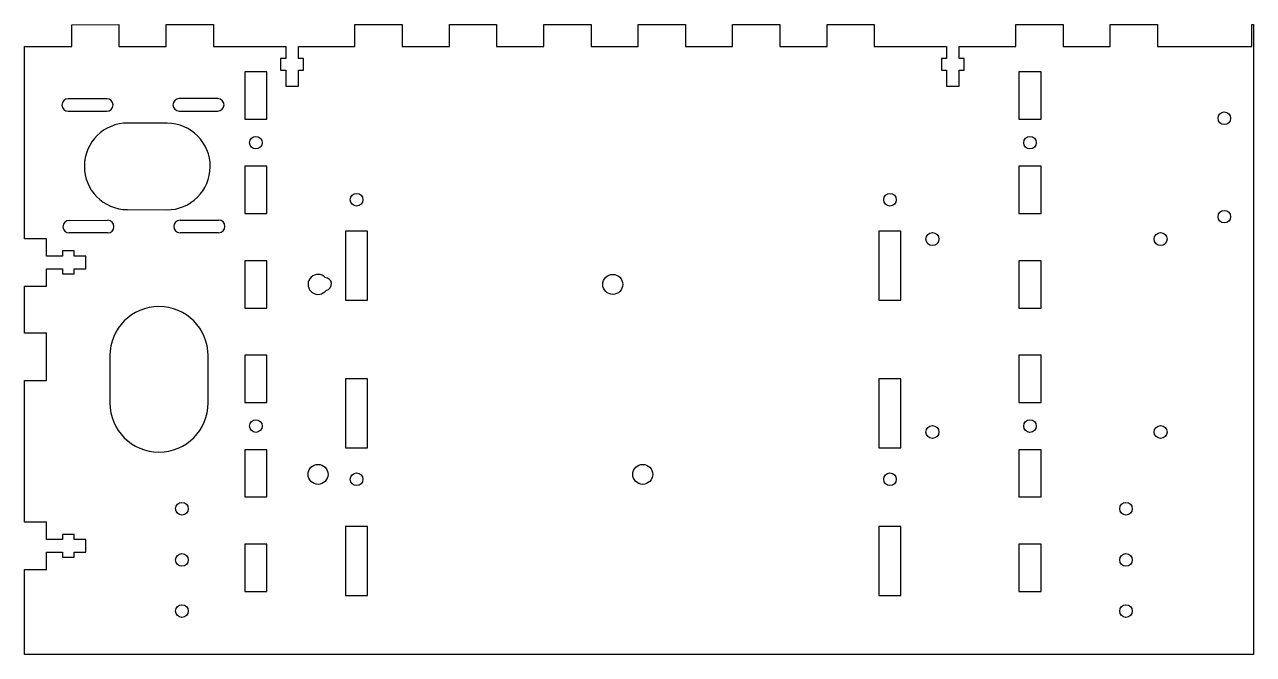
# Model space of a CAD drawing. Header units: inches. Extents: x -48 to 264, y 60 to 220.
import ezdxf

# ---------------------------------------------------------------- set-up
doc = ezdxf.new("R2010")
doc.units = ezdxf.units.IN
doc.header["$MEASUREMENT"] = 0

# ---------------------------------------------------------------- blocks, each defined once
blk = doc.blocks.new('block 2')
at = {"color": 7, "lineweight": 25, "true_color": 0xffffff}
blk.add_lwpolyline([(21.35, 211.1), (21.35, 214.1), (35.75, 214.1), (35.75, 219.7), (47.75, 219.7), (47.75, 214.1), (59.75, 214.1), (59.75, 219.7), (71.75, 219.7), (71.75, 214.1), (83.75, 214.1), (83.75, 219.7), (95.75, 219.7), (95.75, 214.1), (107.75, 214.1), (107.75, 219.7), (119.75, 219.7), (119.75, 214.1), (131.75, 214.1), (131.75, 219.7), (143.75, 219.7), (143.75, 214.1), (155.75, 214.1), (155.75, 219.7), (167.75, 219.7), (167.75, 214.1), (186.15, 214.1), (186.15, 211.1), (184.85, 211.1), (184.85, 208.1), (186.15, 208.1), (186.15, 204.1), (189.35, 204.1), (189.35, 208.1), (190.65, 208.1), (190.65, 211.1), (189.35, 211.1), (189.35, 214.1), (203.75, 214.1), (203.75, 219.7), (215.75, 219.7), (215.75, 214.1), (227.75, 214.1), (227.75, 219.7), (239.75, 219.7), (239.75, 214.1), (263.75, 214.1), (263.75, 219.7), (264.15, 219.7), (264.15, 59.7), (-48.25, 59.7), (-48.25, 81.29), (-42.65, 81.29), (-42.65, 85.69), (-38.65, 85.69), (-38.65, 84.39), (-35.65, 84.39), (-35.65, 85.69), (-32.65, 85.69), (-32.65, 88.89), (-35.65, 88.89), (-35.65, 90.19), (-38.65, 90.19), (-38.65, 88.89), (-42.65, 88.89), (-42.65, 93.29), (-48.25, 93.29), (-48.25, 129.29), (-42.65, 129.29), (-42.65, 141.29), (-48.25, 141.29), (-48.25, 153.29), (-42.65, 153.29), (-42.65, 157.69), (-38.65, 157.69), (-38.65, 156.39), (-35.65, 156.39), (-35.65, 157.69), (-32.65, 157.69), (-32.65, 160.89), (-35.65, 160.89), (-35.65, 162.19), (-38.65, 162.19), (-38.65, 160.89), (-42.65, 160.89), (-42.65, 165.29), (-48.25, 165.29), (-48.25, 214.1), (-36.25, 214.1), (-36.25, 219.67), (-24.25, 219.69), (-24.25, 214.1), (-12.25, 214.1), (-12.25, 219.7), (-0.25, 219.7), (-0.25, 214.1), (18.15, 214.1), (18.15, 211.1), (16.85, 211.1), (16.85, 208.1), (18.15, 208.1), (18.15, 204.1), (21.35, 204.1), (21.35, 208.1), (22.65, 208.1), (22.65, 211.1), (21.35, 211.1)], dxfattribs=at)
blk = doc.blocks.new('block 3')
at = {"color": 7, "lineweight": 25, "true_color": 0xffffff}
blk.add_lwpolyline([(13.35, 87.7), (7.75, 87.7), (7.75, 75.7), (13.35, 75.7), (13.35, 87.7)], dxfattribs=at)
blk = doc.blocks.new('block 4')
at = {"color": 7, "lineweight": 25, "true_color": 0xffffff}
blk.add_lwpolyline([(204.55, 195.7), (210.15, 195.7), (210.15, 207.7), (204.55, 207.7), (204.55, 195.7)], dxfattribs=at)
blk = doc.blocks.new('block 5')
at = {"color": 7, "lineweight": 25, "true_color": 0xffffff}
blk.add_lwpolyline([(204.55, 171.7), (210.15, 171.7), (210.15, 183.7), (204.55, 183.7), (204.55, 171.7)], dxfattribs=at)
blk = doc.blocks.new('block 6')
at = {"color": 7, "lineweight": 25, "true_color": 0xffffff}
blk.add_lwpolyline([(204.55, 147.7), (210.15, 147.7), (210.15, 159.7), (204.55, 159.7), (204.55, 147.7)], dxfattribs=at)
blk = doc.blocks.new('block 7')
at = {"color": 7, "lineweight": 25, "true_color": 0xffffff}
blk.add_lwpolyline([(204.55, 123.7), (210.15, 123.7), (210.15, 135.7), (204.55, 135.7), (204.55, 123.7)], dxfattribs=at)
blk = doc.blocks.new('block 8')
at = {"color": 7, "lineweight": 25, "true_color": 0xffffff}
blk.add_lwpolyline([(204.55, 99.7), (210.15, 99.7), (210.15, 111.7), (204.55, 111.7), (204.55, 99.7)], dxfattribs=at)
blk = doc.blocks.new('block 9')
at = {"color": 7, "lineweight": 25, "true_color": 0xffffff}
blk.add_lwpolyline([(204.55, 75.7), (210.15, 75.7), (210.15, 87.7), (204.55, 87.7), (204.55, 75.7)], dxfattribs=at)
blk = doc.blocks.new('block 10')
at = {"color": 7, "lineweight": 25, "true_color": 0xffffff}
blk.add_open_spline([(-1.58, 123.58), (-1.58, 116.68), (-7.18, 111.08), (-14.08, 111.08), (-20.99, 111.08), (-26.58, 116.68), (-26.58, 123.58), (-26.58, 123.58), (-26.58, 135.57), (-26.58, 135.57), (-26.58, 142.47), (-20.99, 148.07), (-14.08, 148.07), (-7.18, 148.07), (-1.58, 142.47), (-1.58, 135.57), (-1.58, 135.57), (-1.58, 123.58), (-1.58, 123.58)], degree=3, knots=[0, 0, 0, 0, 1, 1, 1, 2, 2, 2, 3, 3, 3, 4, 4, 4, 5, 5, 5, 6, 6, 6, 6], dxfattribs=at)
blk = doc.blocks.new('block 11')
at = {"color": 7, "lineweight": 25, "true_color": 0xffffff}
blk.add_open_spline([(258.35, 195.9), (258.35, 196.78), (257.63, 197.5), (256.75, 197.5), (255.87, 197.5), (255.15, 196.78), (255.15, 195.9), (255.15, 195.02), (255.87, 194.3), (256.75, 194.3), (257.63, 194.3), (258.35, 195.02), (258.35, 195.9), (258.35, 195.9), (258.35, 195.9), (258.35, 195.9)], degree=3, knots=[0, 0, 0, 0, 1, 1, 1, 2, 2, 2, 3, 3, 3, 4, 4, 4, 5, 5, 5, 5], dxfattribs=at)
blk = doc.blocks.new('block 12')
at = {"color": 7, "lineweight": 25, "true_color": 0xffffff}
blk.add_open_spline([(258.35, 170.9), (258.35, 171.78), (257.63, 172.5), (256.75, 172.5), (255.87, 172.5), (255.15, 171.78), (255.15, 170.9), (255.15, 170.02), (255.87, 169.3), (256.75, 169.3), (257.63, 169.3), (258.35, 170.02), (258.35, 170.9), (258.35, 170.9), (258.35, 170.9), (258.35, 170.9)], degree=3, knots=[0, 0, 0, 0, 1, 1, 1, 2, 2, 2, 3, 3, 3, 4, 4, 4, 5, 5, 5, 5], dxfattribs=at)
blk = doc.blocks.new('block 13')
at = {"color": 7, "lineweight": 25, "true_color": 0xffffff}
blk.add_open_spline([(173.35, 175.2), (173.35, 176.08), (172.63, 176.8), (171.75, 176.8), (170.87, 176.8), (170.15, 176.08), (170.15, 175.2), (170.15, 174.31), (170.87, 173.6), (171.75, 173.6), (172.63, 173.6), (173.35, 174.31), (173.35, 175.2), (173.35, 175.2), (173.35, 175.2), (173.35, 175.2)], degree=3, knots=[0, 0, 0, 0, 1, 1, 1, 2, 2, 2, 3, 3, 3, 4, 4, 4, 5, 5, 5, 5], dxfattribs=at)
blk = doc.blocks.new('block 14')
at = {"color": 7, "lineweight": 25, "true_color": 0xffffff}
blk.add_open_spline([(-22.11, 172.69), (-28.18, 172.72), (-33.08, 177.67), (-33.05, 183.74), (-33.02, 189.82), (-28.07, 194.72), (-21.99, 194.69), (-21.99, 194.69), (-11.99, 194.64), (-11.99, 194.64), (-5.92, 194.61), (-1.02, 189.66), (-1.05, 183.58), (-1.08, 177.51), (-6.03, 172.61), (-12.11, 172.64), (-12.11, 172.64), (-22.11, 172.69), (-22.11, 172.69)], degree=3, knots=[0, 0, 0, 0, 1, 1, 1, 2, 2, 2, 3, 3, 3, 4, 4, 4, 5, 5, 5, 6, 6, 6, 6], dxfattribs=at)
blk = doc.blocks.new('block 15')
at = {"color": 7, "lineweight": 25, "true_color": 0xffffff}
blk.add_open_spline([(1.08, 166.82), (1.96, 166.82), (2.68, 167.54), (2.68, 168.43), (2.68, 169.31), (1.96, 170.02), (1.07, 170.02)], degree=3, knots=[0, 0, 0, 0, 1, 1, 1, 2, 2, 2, 2], dxfattribs=at)
blk = doc.blocks.new('block 16')
at = {"color": 7, "lineweight": 25, "true_color": 0xffffff}
blk.add_lwpolyline([(1.08, 166.82), (-8.72, 166.81)], dxfattribs=at)
blk = doc.blocks.new('block 17')
at = {"color": 7, "lineweight": 25, "true_color": 0xffffff}
blk.add_open_spline([(-8.73, 170.01), (-9.61, 170.01), (-10.32, 169.29), (-10.32, 168.41), (-10.32, 167.52), (-9.6, 166.81), (-8.72, 166.81)], degree=3, knots=[0, 0, 0, 0, 1, 1, 1, 2, 2, 2, 2], dxfattribs=at)
blk = doc.blocks.new('block 18')
at = {"color": 7, "lineweight": 25, "true_color": 0xffffff}
blk.add_lwpolyline([(-8.73, 170.01), (1.07, 170.02)], dxfattribs=at)
blk = doc.blocks.new('block 19')
at = {"color": 7, "lineweight": 25, "true_color": 0xffffff}
blk.add_open_spline([(-27.12, 166.78), (-26.24, 166.78), (-25.52, 167.5), (-25.52, 168.38), (-25.52, 169.27), (-26.24, 169.98), (-27.13, 169.98)], degree=3, knots=[0, 0, 0, 0, 1, 1, 1, 2, 2, 2, 2], dxfattribs=at)
blk = doc.blocks.new('block 20')
at = {"color": 7, "lineweight": 25, "true_color": 0xffffff}
blk.add_lwpolyline([(-27.12, 166.78), (-36.92, 166.77)], dxfattribs=at)
blk = doc.blocks.new('block 21')
at = {"color": 7, "lineweight": 25, "true_color": 0xffffff}
blk.add_open_spline([(-36.93, 169.97), (-37.81, 169.96), (-38.52, 169.25), (-38.52, 168.36), (-38.52, 167.48), (-37.8, 166.77), (-36.92, 166.77)], degree=3, knots=[0, 0, 0, 0, 1, 1, 1, 2, 2, 2, 2], dxfattribs=at)
blk = doc.blocks.new('block 22')
at = {"color": 7, "lineweight": 25, "true_color": 0xffffff}
blk.add_lwpolyline([(-36.93, 169.97), (-27.13, 169.98)], dxfattribs=at)
blk = doc.blocks.new('block 23')
at = {"color": 7, "lineweight": 25, "true_color": 0xffffff}
blk.add_open_spline([(0.85, 200.92), (1.73, 200.92), (2.45, 200.21), (2.45, 199.32), (2.45, 198.44), (1.74, 197.72), (0.85, 197.72), (0.85, 197.72), (-8.95, 197.71), (-8.95, 197.71), (-9.83, 197.71), (-10.55, 198.42), (-10.55, 199.31), (-10.55, 200.19), (-9.84, 200.91), (-8.95, 200.91), (-8.95, 200.91), (0.85, 200.92), (0.85, 200.92)], degree=3, knots=[0, 0, 0, 0, 1, 1, 1, 2, 2, 2, 3, 3, 3, 4, 4, 4, 5, 5, 5, 6, 6, 6, 6], dxfattribs=at)
blk = doc.blocks.new('block 24')
at = {"color": 7, "lineweight": 25, "true_color": 0xffffff}
blk.add_open_spline([(-37.15, 197.67), (-38.03, 197.66), (-38.75, 198.38), (-38.75, 199.26), (-38.75, 200.15), (-38.04, 200.86), (-37.15, 200.87), (-37.15, 200.87), (-27.35, 200.88), (-27.35, 200.88), (-26.47, 200.88), (-25.75, 200.17), (-25.75, 199.28), (-25.75, 198.4), (-26.46, 197.68), (-27.35, 197.68), (-27.35, 197.68), (-37.15, 197.67), (-37.15, 197.67)], degree=3, knots=[0, 0, 0, 0, 1, 1, 1, 2, 2, 2, 3, 3, 3, 4, 4, 4, 5, 5, 5, 6, 6, 6, 6], dxfattribs=at)
blk = doc.blocks.new('block 25')
at = {"color": 7, "lineweight": 25, "true_color": 0xffffff}
blk.add_open_spline([(173.35, 104.2), (173.35, 105.08), (172.63, 105.8), (171.75, 105.8), (170.87, 105.8), (170.15, 105.08), (170.15, 104.2), (170.15, 103.31), (170.87, 102.6), (171.75, 102.6), (172.63, 102.6), (173.35, 103.31), (173.35, 104.2), (173.35, 104.2), (173.35, 104.2), (173.35, 104.2)], degree=3, knots=[0, 0, 0, 0, 1, 1, 1, 2, 2, 2, 3, 3, 3, 4, 4, 4, 5, 5, 5, 5], dxfattribs=at)
blk = doc.blocks.new('block 26')
at = {"color": 7, "lineweight": 25, "true_color": 0xffffff}
blk.add_open_spline([(37.75, 104.2), (37.75, 105.08), (37.03, 105.8), (36.15, 105.8), (35.27, 105.8), (34.55, 105.08), (34.55, 104.2), (34.55, 103.31), (35.27, 102.6), (36.15, 102.6), (37.03, 102.6), (37.75, 103.31), (37.75, 104.2), (37.75, 104.2), (37.75, 104.2), (37.75, 104.2)], degree=3, knots=[0, 0, 0, 0, 1, 1, 1, 2, 2, 2, 3, 3, 3, 4, 4, 4, 5, 5, 5, 5], dxfattribs=at)
blk = doc.blocks.new('block 27')
at = {"color": 7, "lineweight": 25, "true_color": 0xffffff}
blk.add_open_spline([(37.75, 175.2), (37.75, 176.08), (37.03, 176.8), (36.15, 176.8), (35.27, 176.8), (34.55, 176.08), (34.55, 175.2), (34.55, 174.31), (35.27, 173.6), (36.15, 173.6), (37.03, 173.6), (37.75, 174.31), (37.75, 175.2), (37.75, 175.2), (37.75, 175.2), (37.75, 175.2)], degree=3, knots=[0, 0, 0, 0, 1, 1, 1, 2, 2, 2, 3, 3, 3, 4, 4, 4, 5, 5, 5, 5], dxfattribs=at)
blk = doc.blocks.new('block 28')
at = {"color": 7, "lineweight": 25, "true_color": 0xffffff}
blk.add_lwpolyline([(33.35, 74.7), (38.95, 74.7), (38.95, 92.2), (33.35, 92.2), (33.35, 74.7)], dxfattribs=at)
blk = doc.blocks.new('block 29')
at = {"color": 7, "lineweight": 25, "true_color": 0xffffff}
blk.add_lwpolyline([(33.35, 112.2), (38.95, 112.2), (38.95, 129.7), (33.35, 129.7), (33.35, 112.2)], dxfattribs=at)
blk = doc.blocks.new('block 30')
at = {"color": 7, "lineweight": 25, "true_color": 0xffffff}
blk.add_lwpolyline([(33.35, 149.7), (38.95, 149.7), (38.95, 167.2), (33.35, 167.2), (33.35, 149.7)], dxfattribs=at)
blk = doc.blocks.new('block 31')
at = {"color": 7, "lineweight": 25, "true_color": 0xffffff}
blk.add_lwpolyline([(168.95, 74.7), (174.55, 74.7), (174.55, 92.2), (168.95, 92.2), (168.95, 74.7)], dxfattribs=at)
blk = doc.blocks.new('block 32')
at = {"color": 7, "lineweight": 25, "true_color": 0xffffff}
blk.add_lwpolyline([(168.95, 112.2), (174.55, 112.2), (174.55, 129.7), (168.95, 129.7), (168.95, 112.2)], dxfattribs=at)
blk = doc.blocks.new('block 33')
at = {"color": 7, "lineweight": 25, "true_color": 0xffffff}
blk.add_lwpolyline([(168.95, 149.7), (174.55, 149.7), (174.55, 167.2), (168.95, 167.2), (168.95, 149.7)], dxfattribs=at)
blk = doc.blocks.new('block 34')
at = {"color": 7, "lineweight": 25, "true_color": 0xffffff}
blk.add_lwpolyline([(13.35, 111.7), (7.75, 111.7), (7.75, 99.7), (13.35, 99.7), (13.35, 111.7)], dxfattribs=at)
blk = doc.blocks.new('block 35')
at = {"color": 7, "lineweight": 25, "true_color": 0xffffff}
blk.add_lwpolyline([(7.75, 123.7), (13.35, 123.7), (13.35, 135.7), (7.75, 135.7), (7.75, 123.7)], dxfattribs=at)
blk = doc.blocks.new('block 36')
at = {"color": 7, "lineweight": 25, "true_color": 0xffffff}
blk.add_lwpolyline([(7.75, 147.7), (13.35, 147.7), (13.35, 159.7), (7.75, 159.7), (7.75, 147.7)], dxfattribs=at)
blk = doc.blocks.new('block 37')
at = {"color": 7, "lineweight": 25, "true_color": 0xffffff}
blk.add_lwpolyline([(7.75, 171.7), (13.35, 171.7), (13.35, 183.7), (7.75, 183.7), (7.75, 171.7)], dxfattribs=at)
blk = doc.blocks.new('block 38')
at = {"color": 7, "lineweight": 25, "true_color": 0xffffff}
blk.add_lwpolyline([(7.75, 195.7), (13.35, 195.7), (13.35, 207.7), (7.75, 207.7), (7.75, 195.7)], dxfattribs=at)
blk = doc.blocks.new('block 39')
at = {"color": 7, "lineweight": 25, "true_color": 0xffffff}
blk.add_open_spline([(208.95, 189.7), (208.95, 190.58), (208.23, 191.3), (207.35, 191.3), (206.47, 191.3), (205.75, 190.58), (205.75, 189.7), (205.75, 188.82), (206.47, 188.1), (207.35, 188.1), (208.23, 188.1), (208.95, 188.82), (208.95, 189.7), (208.95, 189.7), (208.95, 189.7), (208.95, 189.7)], degree=3, knots=[0, 0, 0, 0, 1, 1, 1, 2, 2, 2, 3, 3, 3, 4, 4, 4, 5, 5, 5, 5], dxfattribs=at)
blk = doc.blocks.new('block 40')
at = {"color": 7, "lineweight": 25, "true_color": 0xffffff}
blk.add_open_spline([(208.95, 117.7), (208.95, 118.58), (208.23, 119.3), (207.35, 119.3), (206.47, 119.3), (205.75, 118.58), (205.75, 117.7), (205.75, 116.82), (206.47, 116.1), (207.35, 116.1), (208.23, 116.1), (208.95, 116.82), (208.95, 117.7), (208.95, 117.7), (208.95, 117.7), (208.95, 117.7)], degree=3, knots=[0, 0, 0, 0, 1, 1, 1, 2, 2, 2, 3, 3, 3, 4, 4, 4, 5, 5, 5, 5], dxfattribs=at)
blk = doc.blocks.new('block 41')
at = {"color": 7, "lineweight": 25, "true_color": 0xffffff}
blk.add_open_spline([(12.15, 117.7), (12.15, 118.58), (11.43, 119.3), (10.55, 119.3), (9.67, 119.3), (8.95, 118.58), (8.95, 117.7), (8.95, 116.82), (9.67, 116.1), (10.55, 116.1), (11.43, 116.1), (12.15, 116.82), (12.15, 117.7), (12.15, 117.7), (12.15, 117.7), (12.15, 117.7)], degree=3, knots=[0, 0, 0, 0, 1, 1, 1, 2, 2, 2, 3, 3, 3, 4, 4, 4, 5, 5, 5, 5], dxfattribs=at)
blk = doc.blocks.new('block 42')
at = {"color": 7, "lineweight": 25, "true_color": 0xffffff}
blk.add_open_spline([(12.15, 189.7), (12.15, 190.58), (11.43, 191.3), (10.55, 191.3), (9.67, 191.3), (8.95, 190.58), (8.95, 189.7), (8.95, 188.82), (9.67, 188.1), (10.55, 188.1), (11.43, 188.1), (12.15, 188.82), (12.15, 189.7), (12.15, 189.7), (12.15, 189.7), (12.15, 189.7)], degree=3, knots=[0, 0, 0, 0, 1, 1, 1, 2, 2, 2, 3, 3, 3, 4, 4, 4, 5, 5, 5, 5], dxfattribs=at)
blk = doc.blocks.new('block 43')
at = {"color": 7, "lineweight": 25, "true_color": 0xffffff}
blk.add_open_spline([(28.38, 152.17), (28.29, 152.05), (28.2, 151.95), (28.1, 151.85), (27.08, 150.89), (25.47, 150.93), (24.51, 151.95), (23.54, 152.97), (23.59, 154.58), (24.6, 155.54), (25.62, 156.51), (27.23, 156.46), (28.19, 155.44), (28.98, 155.41), (29.63, 154.83), (29.75, 154.05), (29.89, 153.15), (29.28, 152.31), (28.38, 152.17)], degree=3, knots=[0, 0, 0, 0, 1, 1, 1, 2, 2, 2, 3, 3, 3, 4, 4, 4, 5, 5, 5, 6, 6, 6, 6], dxfattribs=at)
blk = doc.blocks.new('block 44')
at = {"color": 7, "lineweight": 25, "true_color": 0xffffff}
blk.add_open_spline([(233.35, 83.7), (233.35, 84.58), (232.63, 85.3), (231.75, 85.3), (230.87, 85.3), (230.15, 84.58), (230.15, 83.7), (230.15, 82.82), (230.87, 82.1), (231.75, 82.1), (232.63, 82.1), (233.35, 82.82), (233.35, 83.7), (233.35, 83.7), (233.35, 83.7), (233.35, 83.7)], degree=3, knots=[0, 0, 0, 0, 1, 1, 1, 2, 2, 2, 3, 3, 3, 4, 4, 4, 5, 5, 5, 5], dxfattribs=at)
blk = doc.blocks.new('block 45')
at = {"color": 7, "lineweight": 25, "true_color": 0xffffff}
blk.add_open_spline([(233.35, 70.7), (233.35, 71.58), (232.63, 72.3), (231.75, 72.3), (230.87, 72.3), (230.15, 71.58), (230.15, 70.7), (230.15, 69.82), (230.87, 69.1), (231.75, 69.1), (232.63, 69.1), (233.35, 69.82), (233.35, 70.7), (233.35, 70.7), (233.35, 70.7), (233.35, 70.7)], degree=3, knots=[0, 0, 0, 0, 1, 1, 1, 2, 2, 2, 3, 3, 3, 4, 4, 4, 5, 5, 5, 5], dxfattribs=at)
blk = doc.blocks.new('block 46')
at = {"color": 7, "lineweight": 25, "true_color": 0xffffff}
blk.add_open_spline([(-6.65, 70.7), (-6.65, 71.58), (-7.37, 72.3), (-8.25, 72.3), (-9.13, 72.3), (-9.85, 71.58), (-9.85, 70.7), (-9.85, 69.82), (-9.13, 69.1), (-8.25, 69.1), (-7.37, 69.1), (-6.65, 69.82), (-6.65, 70.7), (-6.65, 70.7), (-6.65, 70.7), (-6.65, 70.7)], degree=3, knots=[0, 0, 0, 0, 1, 1, 1, 2, 2, 2, 3, 3, 3, 4, 4, 4, 5, 5, 5, 5], dxfattribs=at)
blk = doc.blocks.new('block 47')
at = {"color": 7, "lineweight": 25, "true_color": 0xffffff}
blk.add_open_spline([(-6.65, 96.7), (-6.65, 97.58), (-7.37, 98.3), (-8.25, 98.3), (-9.13, 98.3), (-9.85, 97.58), (-9.85, 96.7), (-9.85, 95.82), (-9.13, 95.1), (-8.25, 95.1), (-7.37, 95.1), (-6.65, 95.82), (-6.65, 96.7), (-6.65, 96.7), (-6.65, 96.7), (-6.65, 96.7)], degree=3, knots=[0, 0, 0, 0, 1, 1, 1, 2, 2, 2, 3, 3, 3, 4, 4, 4, 5, 5, 5, 5], dxfattribs=at)
blk = doc.blocks.new('block 48')
at = {"color": 7, "lineweight": 25, "true_color": 0xffffff}
blk.add_open_spline([(233.35, 96.7), (233.35, 97.58), (232.63, 98.3), (231.75, 98.3), (230.87, 98.3), (230.15, 97.58), (230.15, 96.7), (230.15, 95.82), (230.87, 95.1), (231.75, 95.1), (232.63, 95.1), (233.35, 95.82), (233.35, 96.7), (233.35, 96.7), (233.35, 96.7), (233.35, 96.7)], degree=3, knots=[0, 0, 0, 0, 1, 1, 1, 2, 2, 2, 3, 3, 3, 4, 4, 4, 5, 5, 5, 5], dxfattribs=at)
blk = doc.blocks.new('block 49')
at = {"color": 7, "lineweight": 25, "true_color": 0xffffff}
blk.add_open_spline([(-6.65, 83.7), (-6.65, 84.58), (-7.37, 85.3), (-8.25, 85.3), (-9.13, 85.3), (-9.85, 84.58), (-9.85, 83.7), (-9.85, 82.82), (-9.13, 82.1), (-8.25, 82.1), (-7.37, 82.1), (-6.65, 82.82), (-6.65, 83.7), (-6.65, 83.7), (-6.65, 83.7), (-6.65, 83.7)], degree=3, knots=[0, 0, 0, 0, 1, 1, 1, 2, 2, 2, 3, 3, 3, 4, 4, 4, 5, 5, 5, 5], dxfattribs=at)
blk = doc.blocks.new('block 50')
at = {"color": 7, "lineweight": 25, "true_color": 0xffffff}
blk.add_open_spline([(242.2, 165.2), (242.2, 166.11), (241.46, 166.85), (240.55, 166.85), (239.64, 166.85), (238.9, 166.11), (238.9, 165.2), (238.9, 164.29), (239.64, 163.55), (240.55, 163.55), (241.46, 163.55), (242.2, 164.29), (242.2, 165.2), (242.2, 165.2), (242.2, 165.2), (242.2, 165.2)], degree=3, knots=[0, 0, 0, 0, 1, 1, 1, 2, 2, 2, 3, 3, 3, 4, 4, 4, 5, 5, 5, 5], dxfattribs=at)
blk = doc.blocks.new('block 51')
at = {"color": 7, "lineweight": 25, "true_color": 0xffffff}
blk.add_open_spline([(103.82, 153.7), (103.82, 155.1), (102.68, 156.24), (101.28, 156.24), (99.88, 156.24), (98.74, 155.1), (98.74, 153.7), (98.74, 152.3), (99.88, 151.16), (101.28, 151.16), (102.68, 151.16), (103.82, 152.3), (103.82, 153.7), (103.82, 153.7), (103.82, 153.7), (103.82, 153.7)], degree=3, knots=[0, 0, 0, 0, 1, 1, 1, 2, 2, 2, 3, 3, 3, 4, 4, 4, 5, 5, 5, 5], dxfattribs=at)
blk = doc.blocks.new('block 52')
at = {"color": 7, "lineweight": 25, "true_color": 0xffffff}
blk.add_open_spline([(184.2, 165.2), (184.2, 166.11), (183.46, 166.85), (182.55, 166.85), (181.64, 166.85), (180.9, 166.11), (180.9, 165.2), (180.9, 164.29), (181.64, 163.55), (182.55, 163.55), (183.46, 163.55), (184.2, 164.29), (184.2, 165.2), (184.2, 165.2), (184.2, 165.2), (184.2, 165.2)], degree=3, knots=[0, 0, 0, 0, 1, 1, 1, 2, 2, 2, 3, 3, 3, 4, 4, 4, 5, 5, 5, 5], dxfattribs=at)
blk = doc.blocks.new('block 53')
at = {"color": 7, "lineweight": 25, "true_color": 0xffffff}
blk.add_open_spline([(242.2, 116.2), (242.2, 117.11), (241.46, 117.85), (240.55, 117.85), (239.64, 117.85), (238.9, 117.11), (238.9, 116.2), (238.9, 115.29), (239.64, 114.55), (240.55, 114.55), (241.46, 114.55), (242.2, 115.29), (242.2, 116.2), (242.2, 116.2), (242.2, 116.2), (242.2, 116.2)], degree=3, knots=[0, 0, 0, 0, 1, 1, 1, 2, 2, 2, 3, 3, 3, 4, 4, 4, 5, 5, 5, 5], dxfattribs=at)
blk = doc.blocks.new('block 54')
at = {"color": 7, "lineweight": 25, "true_color": 0xffffff}
blk.add_open_spline([(111.44, 105.44), (111.44, 106.84), (110.3, 107.98), (108.9, 107.98), (107.5, 107.98), (106.36, 106.84), (106.36, 105.44), (106.36, 104.04), (107.5, 102.9), (108.9, 102.9), (110.3, 102.9), (111.44, 104.04), (111.44, 105.44), (111.44, 105.44), (111.44, 105.44), (111.44, 105.44)], degree=3, knots=[0, 0, 0, 0, 1, 1, 1, 2, 2, 2, 3, 3, 3, 4, 4, 4, 5, 5, 5, 5], dxfattribs=at)
blk = doc.blocks.new('block 55')
at = {"color": 7, "lineweight": 25, "true_color": 0xffffff}
blk.add_open_spline([(28.89, 105.44), (28.89, 106.84), (27.75, 107.98), (26.35, 107.98), (24.95, 107.98), (23.81, 106.84), (23.81, 105.44), (23.81, 104.04), (24.95, 102.9), (26.35, 102.9), (27.75, 102.9), (28.89, 104.04), (28.89, 105.44), (28.89, 105.44), (28.89, 105.44), (28.89, 105.44)], degree=3, knots=[0, 0, 0, 0, 1, 1, 1, 2, 2, 2, 3, 3, 3, 4, 4, 4, 5, 5, 5, 5], dxfattribs=at)
blk = doc.blocks.new('block 56')
at = {"color": 7, "lineweight": 25, "true_color": 0xffffff}
blk.add_open_spline([(184.2, 116.2), (184.2, 117.11), (183.46, 117.85), (182.55, 117.85), (181.64, 117.85), (180.9, 117.11), (180.9, 116.2), (180.9, 115.29), (181.64, 114.55), (182.55, 114.55), (183.46, 114.55), (184.2, 115.29), (184.2, 116.2), (184.2, 116.2), (184.2, 116.2), (184.2, 116.2)], degree=3, knots=[0, 0, 0, 0, 1, 1, 1, 2, 2, 2, 3, 3, 3, 4, 4, 4, 5, 5, 5, 5], dxfattribs=at)

msp = doc.modelspace()

# ---------------------------------------------------------------- block references
for name in ['block 2', 'block 38', 'block 4', 'block 24', 'block 23', 'block 11', 'block 14', 'block 42', 'block 39', 'block 37', 'block 5', 'block 27', 'block 13', 'block 12', 'block 21', 'block 22', 'block 19', 'block 17', 'block 18', 'block 15', 'block 20', 'block 16', 'block 30', 'block 33', 'block 52', 'block 50', 'block 36', 'block 6', 'block 43', 'block 51', 'block 10', 'block 35', 'block 7', 'block 29', 'block 32', 'block 41', 'block 40', 'block 56', 'block 53', 'block 34', 'block 8', 'block 55', 'block 54', 'block 26', 'block 25', 'block 47', 'block 48', 'block 28', 'block 31', 'block 3', 'block 9', 'block 49', 'block 44', 'block 46', 'block 45']:
    msp.add_blockref(name, (0, 0))

doc.saveas('drawing.dxf')
